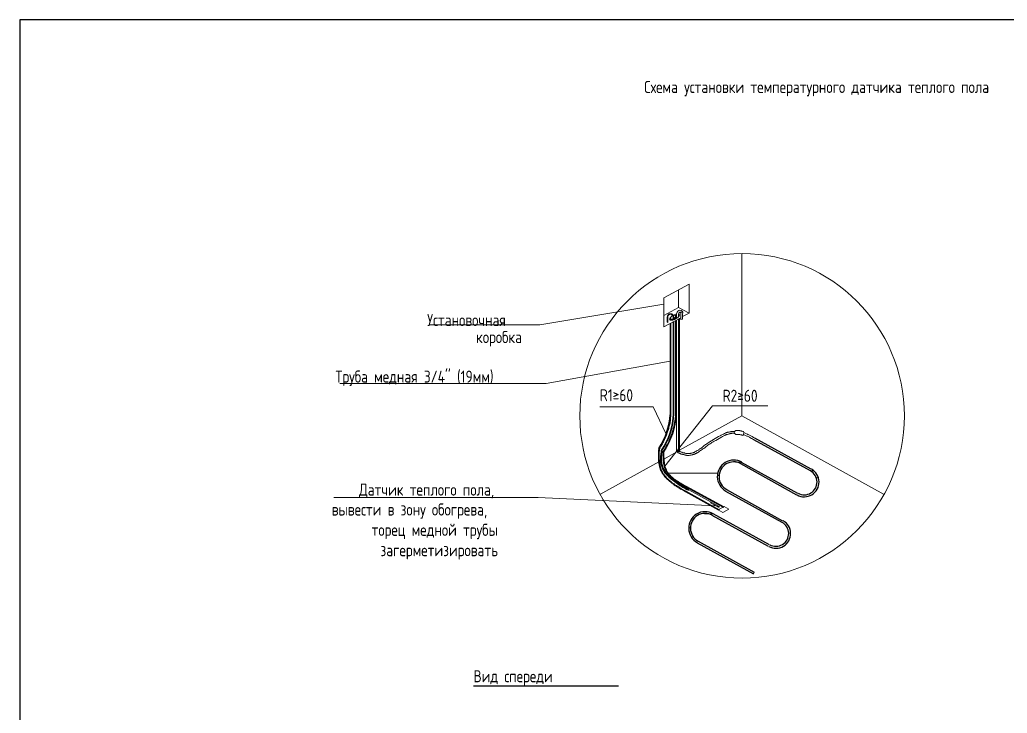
# Model space of a CAD drawing. Header units: millimetres. Extents: x -559267 to 14075, y 0 to 209897.
# Drawn here: x 420 to 624.3, y 143.5 to 287 of the extents above; entities that cross this region are included whole.
import ezdxf

# ---------------------------------------------------------------- set-up
doc = ezdxf.new("R2010")
doc.units = ezdxf.units.MM
doc.linetypes.add('JIS_02_0.7', pattern=[1.35, 0.75, -0.6])
doc.layers.add('01_Lutron', color=1, linetype='JIS_02_0.7', lineweight=13)
doc.layers.add('PDF _Геометрия', color=7, linetype='Continuous')
doc.layers.add('PDF _Текст', color=7, linetype='Continuous', true_color=0x535353)
doc.styles.add('Unecom', font='GOST2304A_0.ttf', dxfattribs={"height": 2.5})

# ---------------------------------------------------------------- blocks, each defined once
blk = doc.blocks.new('ТП')
at = {"layer": 'PDF _Геометрия', "lineweight": 18}
for points in [[(20.23, -37.15), (20.23, -70.7), (7.19, -77.87)], [(7.61, -50.37), (4.05, -52.27), (4.05, -46.28), (9.33, -43.44), (9.33, -49.42), (7.96, -50.13)], [(7.13, -48.24), (7.13, -44.62)], [(4.05, -47.55), (-21.61, -51.85), (-21.73, -51.85), (-44.38, -51.85)], [(9.33, -49.42), (7.13, -48.24), (4.05, -49.9)], [(5.41, -59.37), (-20.25, -63.95), (-20.43, -63.95), (-62.99, -63.95)], [(4.53, -74.45), (1.86, -68.81), (-0.16, -68.81), (-9.17, -68.81)], [(4.26, -81.05), (14.13, -68.57), (16.2, -68.57), (25.57, -68.57)], [(20.23, -70.7), (49.63, -86.94)], [(18.69, -73.9), (18.63, -74.26)], [(6.78, -78.11), (4.05, -79.65)], [(3.04, -80.19), (-9.17, -86.94)], [(14.83, -89.26), (-21.91, -87.54), (-22.03, -87.54), (-64.23, -87.54)]]:
    blk.add_lwpolyline(points, dxfattribs=at)
at = {"layer": 'PDF _Геометрия', "color": 1, "lineweight": 25}
for points in [[(6.48, -50.96), (6.48, -70.29), (6.48, -70.35), (6.48, -70.41), (6.48, -70.47), (6.48, -70.53), (6.48, -70.58), (6.48, -70.7), (6.48, -70.82), (6.48, -70.94), (6.42, -71.06), (6.42, -71.18), (6.42, -71.3), (6.42, -71.41), (6.42, -71.53), (6.36, -71.65), (6.36, -71.77), (6.36, -71.89), (6.3, -72.01), (6.3, -72.13), (6.3, -72.24), (6.24, -72.36), (6.19, -72.66), (6.13, -72.9), (6.07, -73.13), (6.01, -73.37), (5.95, -73.67), (5.89, -73.9), (5.77, -74.14), (5.71, -74.44), (5.59, -74.67), (5.53, -74.91), (5.41, -75.21), (5.3, -75.44), (5.18, -75.68), (5.12, -75.92), (5, -76.22), (4.88, -76.45), (4.7, -76.69), (4.58, -76.93), (4.47, -77.16), (4.35, -77.4), (4.23, -77.64), (4.05, -77.87), (3.93, -78.05), (3.93, -78.41), (3.93, -78.76), (3.93, -79.06), (3.93, -79.24), (3.93, -79.42), (3.93, -79.53), (3.93, -79.71), (3.93, -79.89), (3.99, -80.01), (3.99, -80.19), (3.99, -80.36), (3.99, -80.48), (4.05, -80.66), (4.05, -80.78), (4.11, -80.96), (4.11, -81.08), (4.17, -81.25), (4.23, -81.37), (4.29, -81.49), (4.35, -81.67), (4.41, -81.79), (4.47, -81.91), (4.53, -82.02), (4.58, -82.14), (4.64, -82.26), (4.76, -82.38), (4.82, -82.5), (4.94, -82.62), (5, -82.74), (5.12, -82.85), (5.24, -82.97), (5.3, -83.09), (5.41, -83.21), (5.53, -83.33), (5.65, -83.39), (5.77, -83.51), (5.89, -83.62), (6.01, -83.68), (6.13, -83.8), (6.24, -83.92), (6.36, -83.98), (6.54, -84.1), (6.66, -84.16), (6.78, -84.28), (6.96, -84.34), (7.07, -84.45), (7.19, -84.51), (7.37, -84.63), (7.49, -84.69), (7.67, -84.81), (7.79, -84.87), (8.08, -85.05), (8.44, -85.22), (8.73, -85.34), (9.33, -85.7), (16.38, -89.55)], [(5.41, -50.55), (5.41, -50.91)], [(6.54, -50.08), (6.54, -50.55)], [(5.47, -51.5), (5.47, -69.46), (5.47, -70.47), (5.47, -70.58), (5.47, -70.7), (5.47, -70.76), (5.47, -70.88), (5.41, -71), (5.41, -71.12), (5.41, -71.18), (5.41, -71.3), (5.41, -71.41), (5.36, -71.53), (5.36, -71.71), (5.3, -71.95), (5.3, -72.18), (5.24, -72.36), (5.18, -72.6), (5.12, -72.84), (5.06, -73.07), (5, -73.31), (4.94, -73.55), (4.88, -73.73), (4.76, -73.96), (4.7, -74.2), (4.64, -74.44), (4.53, -74.67), (4.47, -74.91), (4.35, -75.15), (4.23, -75.39), (4.17, -75.56), (4.05, -75.8), (3.93, -76.04), (3.81, -76.27), (3.7, -76.45), (3.58, -76.69), (3.46, -76.87), (3.34, -77.1), (3.22, -77.28), (3.1, -77.52), (3.1, -77.87), (3.04, -78.23), (3.04, -78.59), (3.04, -78.76), (3.04, -78.94), (3.04, -79.12), (3.04, -79.3), (3.04, -79.48), (3.04, -79.65), (3.1, -79.83), (3.1, -80.01), (3.1, -80.19), (3.1, -80.36), (3.16, -80.54), (3.16, -80.72), (3.22, -80.84), (3.22, -81.02), (3.28, -81.19), (3.34, -81.37), (3.34, -81.43), (3.34, -81.49), (3.4, -81.61), (3.4, -81.67), (3.46, -81.73), (3.46, -81.79), (3.52, -81.91), (3.52, -81.96), (3.58, -82.02), (3.64, -82.08), (3.64, -82.14), (3.7, -82.26), (3.75, -82.38), (3.87, -82.5), (3.93, -82.68), (4.05, -82.79), (4.11, -82.91), (4.23, -83.03), (4.35, -83.15), (4.47, -83.33), (4.58, -83.45), (4.7, -83.57), (4.82, -83.68), (4.94, -83.8), (5.06, -83.92), (5.18, -83.98), (5.3, -84.1), (5.47, -84.22), (5.59, -84.34), (5.71, -84.45), (5.89, -84.57), (6.01, -84.69), (6.19, -84.75), (6.3, -84.87), (6.48, -84.99), (6.66, -85.11), (6.78, -85.17), (6.96, -85.28), (7.25, -85.46), (7.61, -85.7), (7.9, -85.88), (8.62, -86.23), (15.49, -90.09)], [(5.41, -51.56), (5.41, -69.46), (5.41, -70.47)], [(3.04, -77.46), (2.98, -77.82), (2.98, -78.17), (2.98, -78.59), (2.98, -78.76), (2.98, -78.94), (2.98, -79.12), (2.98, -79.3), (2.98, -79.48), (2.98, -79.65), (2.98, -79.83), (2.98, -80.01), (3.04, -80.19), (3.04, -80.36), (3.04, -80.54), (3.1, -80.66), (3.1, -80.84), (3.16, -81.02), (3.16, -81.19), (3.22, -81.37), (3.22, -81.43), (3.28, -81.49), (3.28, -81.55), (3.34, -81.67), (3.34, -81.73), (3.4, -81.79), (3.4, -81.91), (3.46, -81.96), (3.46, -82.02), (3.52, -82.08), (3.58, -82.2), (3.58, -82.26), (3.7, -82.38), (3.75, -82.56), (3.87, -82.68), (3.93, -82.79), (4.05, -82.91), (4.17, -83.09), (4.23, -83.21), (4.35, -83.33), (4.47, -83.45), (4.58, -83.57), (4.7, -83.68), (4.82, -83.8), (5, -83.92), (5.12, -84.04), (5.24, -84.16), (5.36, -84.28), (5.53, -84.4), (5.65, -84.51), (5.83, -84.57), (5.95, -84.69), (6.13, -84.81), (6.24, -84.93), (6.42, -85.05), (6.6, -85.11), (6.72, -85.22), (6.9, -85.34), (7.07, -85.46), (7.19, -85.52), (7.55, -85.76), (7.9, -85.94), (8.56, -86.35), (15.37, -90.09)], [(3.52, -77.82), (3.52, -78.17), (3.46, -78.47), (3.46, -78.65), (3.46, -78.82), (3.4, -78.94), (3.4, -79.12), (3.4, -79.3), (3.4, -79.48), (3.4, -79.59), (3.4, -79.77), (3.4, -79.95), (3.4, -80.13), (3.4, -80.19), (3.4, -80.31), (3.46, -80.36), (3.46, -80.42), (3.46, -80.54), (3.46, -80.6), (3.52, -80.66), (3.52, -80.78), (3.52, -80.84), (3.58, -80.96), (3.58, -81.02), (3.64, -81.08), (3.64, -81.25), (3.7, -81.37), (3.75, -81.55), (3.87, -81.73), (3.87, -81.79), (3.93, -81.85), (3.99, -81.91), (3.99, -82.02), (4.05, -82.08), (4.11, -82.14), (4.11, -82.2), (4.17, -82.26), (4.23, -82.38), (4.29, -82.44), (4.29, -82.5), (4.35, -82.56), (4.41, -82.62), (4.47, -82.68), (4.53, -82.74), (4.58, -82.79), (4.7, -82.91), (4.82, -83.03), (4.94, -83.15), (5.06, -83.27), (5.18, -83.39), (5.3, -83.51), (5.41, -83.57), (5.59, -83.68), (5.83, -83.92), (6.07, -84.1), (6.36, -84.28), (6.6, -84.45), (6.9, -84.69), (7.19, -84.87), (7.43, -85.05), (7.73, -85.22), (8.02, -85.4), (8.26, -85.58), (8.56, -85.7), (8.85, -85.88)], [(3.64, -77.87), (3.64, -78.23), (3.58, -78.53), (3.58, -78.88), (3.58, -79), (3.52, -79.18), (3.52, -79.36), (3.52, -79.48), (3.52, -79.65), (3.52, -79.83), (3.52, -80.01), (3.58, -80.13), (3.58, -80.31), (3.58, -80.42), (3.58, -80.48), (3.58, -80.54), (3.64, -80.66), (3.64, -80.72), (3.64, -80.78), (3.7, -80.9), (3.7, -80.96), (3.7, -81.02), (3.75, -81.08), (3.75, -81.19), (3.81, -81.25), (3.81, -81.31), (3.87, -81.43), (3.93, -81.49), (3.93, -81.55), (3.99, -81.67), (4.11, -81.85), (4.17, -81.96), (4.29, -82.08), (4.35, -82.26), (4.47, -82.38), (4.58, -82.5), (4.64, -82.62), (4.76, -82.74), (4.88, -82.85), (5, -82.97), (5.12, -83.09), (5.24, -83.21), (5.36, -83.33), (5.47, -83.45), (5.59, -83.57), (5.71, -83.68), (5.83, -83.74), (5.95, -83.86), (6.07, -83.98), (6.19, -84.04), (6.36, -84.16), (6.48, -84.22), (6.72, -84.45), (7.01, -84.63), (7.31, -84.81), (7.55, -84.99), (7.84, -85.11), (8.08, -85.28), (8.38, -85.46), (8.97, -85.82)]]:
    blk.add_lwpolyline(points, dxfattribs=at)
blk.add_lwpolyline([(6.54, -50.91), (6.54, -70.29, -0.146306), (3.99, -78.11), (3.99, -78.47), (3.99, -78.76), (3.99, -79.12), (3.99, -79.24), (4.05, -79.42), (4.05, -79.59), (4.05, -79.71), (4.05, -79.89), (4.05, -80.07), (4.11, -80.19), (4.11, -80.36), (4.11, -80.48), (4.17, -80.66), (4.17, -80.78), (4.23, -80.96), (4.23, -81.08), (4.29, -81.25), (4.35, -81.37), (4.41, -81.49), (4.47, -81.61), (4.53, -81.79), (4.58, -81.91), (4.64, -82.02), (4.7, -82.14), (4.76, -82.26), (4.88, -82.38), (4.94, -82.5), (5.06, -82.62), (5.12, -82.74), (5.24, -82.85), (5.36, -82.97), (5.41, -83.03), (5.53, -83.15), (5.65, -83.27), (5.77, -83.39), (5.89, -83.45), (6.01, -83.57), (6.13, -83.68), (6.24, -83.74), (6.36, -83.86), (6.48, -83.92), (6.6, -84.04), (6.78, -84.1), (6.9, -84.22), (7.01, -84.28), (7.19, -84.4), (7.31, -84.45), (7.43, -84.57), (7.61, -84.63), (7.73, -84.75), (7.9, -84.81), (8.2, -84.99), (8.5, -85.17), (8.79, -85.28), (9.39, -85.64), (16.5, -89.49)], format="xyb", dxfattribs=at)
at = {"layer": 'PDF _Геометрия', "color": 1, "lineweight": 18}
for points in [[(4.88, -50.25), (4.88, -51.38), (4.76, -51.32), (4.76, -50.25)], [(6.01, -50.25), (6.01, -50.67)], [(6.13, -50.25), (6.13, -50.61)], [(6.72, -49.48), (6.72, -50.49)], [(6.72, -50.85), (6.72, -77.87)], [(7.13, -49.48), (7.13, -50.13)], [(7.13, -50.61), (7.13, -77.64)], [(7.31, -50.49), (7.31, -77.82)], [(7.61, -49.48), (7.61, -50.73), (7.96, -50.67), (7.96, -49.48)], [(6.01, -51.2), (6.01, -70.29)], [(6.13, -51.14), (6.13, -70.29)], [(6.96, -78.29), (7.01, -78.29), (7.07, -78.29), (7.07, -78.35), (7.13, -78.35), (7.19, -78.35), (7.25, -78.41), (7.31, -78.41), (7.37, -78.47), (7.43, -78.47), (7.49, -78.53), (7.61, -78.53), (7.67, -78.59), (7.9, -78.65), (7.96, -78.65), (8.08, -78.7), (8.2, -78.7), (8.32, -78.76), (8.38, -78.76), (8.5, -78.82), (8.62, -78.82), (8.73, -78.82), (8.79, -78.88), (8.91, -78.88), (9.03, -78.88), (9.15, -78.88), (9.27, -78.88), (9.33, -78.88), (9.45, -78.82), (9.56, -78.82), (9.68, -78.82), (9.74, -78.82), (9.86, -78.76), (9.98, -78.76), (10.04, -78.7), (10.16, -78.7), (10.28, -78.65), (10.33, -78.59), (10.45, -78.59), (10.57, -78.53), (10.63, -78.47), (10.75, -78.47), (10.81, -78.41), (10.93, -78.35), (11.05, -78.29), (11.1, -78.23), (11.22, -78.17), (11.28, -78.11), (11.46, -77.99), (11.64, -77.87), (11.82, -77.76), (11.99, -77.64), (12.17, -77.52), (12.35, -77.4), (12.53, -77.28), (12.71, -77.16), (12.82, -76.99), (13, -76.87), (13.18, -76.75), (13.36, -76.63), (13.48, -76.51), (13.65, -76.45), (13.83, -76.33), (14.01, -76.22), (14.13, -76.1), (14.31, -76.04), (14.48, -75.92), (14.84, -75.74), (15.14, -75.56), (15.49, -75.33), (15.85, -75.15), (16.02, -75.09), (16.2, -74.97), (16.32, -74.91), (16.5, -74.79), (16.68, -74.73), (16.85, -74.61), (16.97, -74.61), (17.03, -74.56), (17.09, -74.56), (17.21, -74.5), (17.27, -74.5), (17.39, -74.44), (17.45, -74.44), (17.57, -74.38), (17.62, -74.38), (17.74, -74.38), (17.8, -74.32), (17.92, -74.32), (17.98, -74.32), (18.1, -74.32), (18.16, -74.26), (18.28, -74.26), (18.34, -74.26), (18.45, -74.26), (18.51, -74.26), (18.63, -74.26), (18.87, -74.44), (18.99, -74.5), (19.05, -74.5), (19.17, -74.5), (19.28, -74.5), (19.34, -74.5), (19.46, -74.5), (19.52, -74.5), (19.64, -74.56), (19.76, -74.56), (19.82, -74.56), (19.94, -74.61), (20, -74.61), (20.11, -74.61), (20.23, -74.67), (20.29, -74.67), (20.41, -74.73), (20.53, -74.56), (20.59, -74.14), (20.53, -74.56), (20.71, -74.61), (20.83, -74.67), (20.94, -74.73), (21.12, -74.79), (21.24, -74.85), (21.36, -74.91), (21.54, -74.97), (21.66, -75.03), (21.77, -75.09), (21.89, -75.15), (22.19, -75.33), (22.43, -75.44), (22.72, -75.62)], [(7.37, -78.05), (7.55, -78.11), (7.79, -78.17), (7.96, -78.29), (8.02, -78.29), (8.14, -78.35), (8.26, -78.35), (8.32, -78.35), (8.44, -78.41), (8.5, -78.41), (8.62, -78.47), (8.67, -78.47), (8.79, -78.47), (8.91, -78.47), (8.97, -78.47), (9.09, -78.47), (9.15, -78.47), (9.27, -78.47), (9.33, -78.47), (9.45, -78.47), (9.5, -78.47), (9.62, -78.47), (9.68, -78.41), (9.8, -78.41), (9.86, -78.41), (9.98, -78.35), (10.04, -78.35), (10.16, -78.29), (10.22, -78.23), (10.33, -78.23), (10.39, -78.17), (10.51, -78.11), (10.57, -78.11), (10.69, -78.05), (10.75, -77.99), (10.87, -77.93), (10.93, -77.87), (11.05, -77.87), (11.22, -77.76), (11.34, -77.64), (11.52, -77.52), (11.7, -77.4), (11.88, -77.28), (12.05, -77.16), (12.35, -76.87), (12.71, -76.63), (12.88, -76.51), (13.06, -76.39), (13.24, -76.27), (13.36, -76.16), (13.54, -76.04), (13.71, -75.98), (13.89, -75.86), (14.07, -75.74), (14.19, -75.62), (14.36, -75.56), (14.72, -75.33), (15.02, -75.15), (15.37, -74.97), (15.73, -74.79), (15.91, -74.67), (16.08, -74.61), (16.26, -74.5), (16.44, -74.44), (16.62, -74.32), (16.8, -74.26), (16.85, -74.2), (16.97, -74.2), (17.03, -74.14), (17.15, -74.14), (17.27, -74.08), (17.33, -74.08), (17.45, -74.02), (17.51, -74.02), (17.62, -74.02), (17.74, -73.96), (17.8, -73.96), (17.92, -73.96), (17.98, -73.9), (18.1, -73.9), (18.22, -73.9), (18.28, -73.9), (18.4, -73.9), (18.51, -73.9), (18.57, -73.9), (18.69, -73.9), (18.99, -73.67), (19.05, -73.67), (19.17, -73.67), (19.28, -73.67), (19.34, -73.73), (19.46, -73.73), (19.58, -73.73), (19.64, -73.73), (19.76, -73.73), (19.82, -73.79), (19.94, -73.79), (20.06, -73.79), (20.11, -73.84), (20.23, -73.84), (20.29, -73.84), (20.41, -73.9), (20.53, -73.9), (20.59, -74.14), (20.77, -74.2), (20.89, -74.26), (21.06, -74.32), (21.18, -74.38), (21.36, -74.44), (21.48, -74.5), (21.66, -74.61), (21.77, -74.67), (21.95, -74.73), (22.07, -74.79), (22.37, -74.97), (22.6, -75.15), (22.9, -75.27)], [(9.21, -86), (13.89, -88.54), (15.49, -89.43)], [(13.89, -88.54), (13.71, -88.66), (15.37, -89.55)], [(22.6, -103.36), (22.78, -103.01)]]:
    blk.add_lwpolyline(points, dxfattribs=at)
at = {"layer": 'PDF _Геометрия', "color": 8, "lineweight": 0, "true_color": 0x7f7f7f}
for points in [[(5, -49.9), (4.88, -49.9), (5, -49.9)], [(5.12, -49.78), (4.94, -49.78), (5.12, -49.78)], [(5.89, -49.72), (5.59, -49.72), (5.89, -49.72)], [(6.07, -50.61), (6.01, -50.61), (6.07, -50.61)], [(7.9, -49.25), (7.37, -49.25), (7.9, -49.25)], [(6.13, -70.29), (6.01, -70.29), (6.13, -70.29)], [(6.13, -70.82), (6.01, -70.82), (6.13, -70.82)], [(5.77, -72.9), (5.65, -72.9), (5.77, -72.9)], [(3.58, -78.88), (3.4, -78.88), (3.58, -78.88)], [(7.19, -77.87), (6.72, -77.87), (7.19, -77.87)], [(7.25, -77.99), (6.72, -77.99), (7.25, -77.99)], [(7.37, -78.05), (6.78, -78.05), (7.37, -78.05)], [(3.58, -80.19), (3.4, -80.19), (3.58, -80.19)], [(3.81, -81.31), (3.7, -81.31), (3.81, -81.31)], [(8.97, -85.82), (8.91, -85.82), (8.97, -85.82)], [(8.97, -85.82), (8.91, -85.82), (8.97, -85.82)], [(9.03, -85.88), (8.85, -85.88), (9.03, -85.88)], [(9.09, -85.88), (8.85, -85.88), (9.09, -85.88)], [(9.09, -85.88), (8.85, -85.88), (9.09, -85.88)], [(9.03, -85.88), (8.91, -85.88), (9.03, -85.88)], [(9.03, -85.88), (8.91, -85.88), (9.03, -85.88)], [(9.09, -85.94), (8.91, -85.94), (9.09, -85.94)], [(9.09, -85.94), (8.91, -85.94), (9.09, -85.94)], [(9.15, -86), (8.97, -86), (9.15, -86)], [(9.21, -86), (8.97, -86), (9.21, -86)], [(9.21, -86), (8.97, -86), (9.21, -86)], [(9.21, -86), (8.97, -86), (9.21, -86)], [(9.27, -86.05), (9.03, -86.05), (9.27, -86.05)]]:
    blk.add_lwpolyline(points, dxfattribs=at)
at = {"layer": 'PDF _Геометрия', "lineweight": 30}
for points in [[(34.58, -81.73), (22.9, -75.27)], [(34.4, -82.02), (22.72, -75.62)], [(31.61, -87.06), (20, -80.6)], [(31.79, -86.71), (20.17, -80.31)], [(16.85, -86.29), (28.47, -92.69)], [(17.03, -85.94), (28.65, -92.4)], [(25.75, -97.73), (14.07, -91.27)], [(25.92, -97.38), (14.25, -90.92)], [(10.99, -96.96), (22.6, -103.36)], [(11.16, -96.61), (22.78, -103.01)], [(-35.32, -126.51), (-5.33, -126.51)]]:
    blk.add_lwpolyline(points, dxfattribs=at)
at = {"layer": 'PDF _Геометрия', "color": 1, "lineweight": 0}
for points in [[(20.11, -80.25), (18.93, -80.25), (20.11, -80.25)], [(15.43, -83.03), (15.08, -83.03), (15.43, -83.03)], [(35.05, -82.02), (34.4, -82.02), (35.05, -82.02)], [(36, -83.51), (35.64, -83.51), (36, -83.51)], [(15.49, -89.43), (15.08, -89.43), (15.49, -89.43)], [(15.49, -89.43), (15.08, -89.43), (15.49, -89.43)], [(15.49, -89.43), (15.14, -89.43), (15.49, -89.43)], [(15.49, -89.49), (15.19, -89.49), (15.49, -89.49)], [(15.49, -89.49), (15.19, -89.49), (15.49, -89.49)], [(15.49, -89.49), (15.25, -89.49), (15.49, -89.49)], [(15.49, -89.55), (15.31, -89.55), (15.49, -89.55)], [(15.49, -89.55), (15.31, -89.55), (15.49, -89.55)], [(15.49, -89.55), (15.37, -89.55), (15.49, -89.55)], [(14.19, -90.92), (12.47, -90.92), (14.19, -90.92)], [(9.56, -93.82), (9.21, -93.82), (9.56, -93.82)]]:
    blk.add_lwpolyline(points, dxfattribs=at)
at = {"layer": 'PDF _Геометрия', "color": 254, "lineweight": 0, "true_color": 0xc6cddc}
blk.add_lwpolyline([(15.14, -82.5), (4.94, -82.5), (15.14, -82.5)], dxfattribs=at)
at = {"layer": 'PDF _Геометрия', "color": 8, "lineweight": 0, "true_color": 0x7f7f7f}
blk.add_lwpolyline([(9.15, -85.94), (8.97, -85.94), (9.15, -85.94)], close=True, dxfattribs=at)
at = {"layer": 'PDF _Геометрия', "color": 1, "lineweight": 18}
blk.add_lwpolyline([(15.31, -90.14), (16.56, -89.43), (17.51, -89.97), (16.26, -90.68)], close=True, dxfattribs=at)
at = {"layer": 'PDF _Геометрия', "lineweight": 18}
blk.add_circle((20.26, -70.67), 33.58, dxfattribs=at)
at = {"layer": 'PDF _Геометрия', "color": 1, "lineweight": 18}
for centre, radius, start, end in [((7.4, -49.45), 0.622, 0.0007, 179.9993), ((5.44, -50.22), 0.682, 0.0005, 179.9995), ((5.44, -50.22), 0.563, 0.0005, 179.9995), ((7.4, -49.45), 0.207, 359.999, 180.001), ((-7.89, -69.87), 13.9, 325.1466, 358.5215), ((-7.75, -69.94), 13.88, 325.1282, 358.8032), ((7.58, -77.61), 0.445, 179.9967, 248.2625), ((7.16, -77.85), 0.445, 180.0015, 244.2249), ((15.46, -89.46), 0.0889, 245.0365, 64.377)]:
    blk.add_arc(centre, radius, start, end, dxfattribs=at)
at = {"layer": 'PDF _Геометрия', "lineweight": 30}
for centre, radius, start, end in [((18.54, -83.24), 3.41, 60.9844, 241.2321), ((18.54, -83.24), 3.05, 60.9801, 241.2433), ((33.13, -84.37), 3.05, 240.9801, 61.2433), ((33.13, -84.37), 2.64, 240.9796, 61.2491), ((12.62, -93.91), 3.41, 60.9844, 241.232), ((12.62, -93.91), 3.05, 60.9801, 241.2432), ((27.26, -95.03), 3.05, 240.9801, 61.2433), ((27.26, -95.03), 2.64, 240.98, 61.2433)]:
    blk.add_arc(centre, radius, start, end, dxfattribs=at)
at = {"layer": 'PDF _Геометрия', "color": 1, "lineweight": 18}
for points in [[(5.93, -49.91), (5.51, -50.17), (5.23, -50.48), (5.24, -50.7)], [(5.24, -50.7), (5.25, -50.91), (5.53, -50.96), (5.96, -50.84)], [(5.96, -50.84), (6.38, -50.71), (6.84, -50.44), (7.11, -50.15)], [(6.75, -49.57), (6.53, -49.61), (6.28, -49.71), (6.04, -49.85)], [(7.11, -50.15), (7.37, -49.86), (7.38, -49.62), (7.12, -49.56)]]:
    blk.add_open_spline(points, degree=3, dxfattribs=at)
at = {"layer": 'PDF _Геометрия', "color": 1, "lineweight": 25}
for points in [[(5.95, -49.94), (5.64, -50.06), (5.41, -50.31), (5.41, -50.49)], [(5.41, -50.49), (5.41, -50.68), (5.65, -50.75), (5.95, -50.65)], [(5.95, -50.65), (6.25, -50.55), (6.51, -50.31), (6.54, -50.11)], [(6.54, -50.11), (6.57, -49.91), (6.36, -49.82), (6.06, -49.9)], [(3.05, -77.41), (4.43, -75.26), (5.34, -72.58), (5.4, -70.45)]]:
    blk.add_open_spline(points, degree=3, dxfattribs=at)
at = {"layer": 'PDF _Текст', "color": 7, "char_height": 2.5, "attachment_point": 7, "style": 'Unecom'}
for s, insert in [('Схема установки температурного датчика теплого пола', (0, -4.55)), ('Установочная', (-44.91, -52.09)), ('коробка', (-34.77, -56.3)), ("Труба медная 3/4'' (19мм)", (-63.88, -64.48)), ('R1≥60', (-9.19, -67.65)), ('R2≥60', (16.22, -67.76)), ('Датчик теплого пола,', (-59.02, -87.77)), ('вывести в зону обогрева,', (-64.65, -91.98)), ('торец медной трубы', (-56.41, -96.19)), ('загерметизировать', (-54.57, -100.4)), ('Вид спереди', (-35.32, -126.48))]:
    blk.add_mtext(s, dxfattribs=dict(at, insert=insert))

msp = doc.modelspace()

# ---------------------------------------------------------------- linework, layer by layer
at = {"layer": 'Defpoints', "color": 6}
msp.add_lwpolyline([(420, 287), (420, 0), (815, 0), (815, 287), (420, 287)], dxfattribs=at)

# ---------------------------------------------------------------- block references
at = {"layer": '01_Lutron', "color": 5}
msp.add_blockref('ТП', (549.21, 275.71), dxfattribs=at)

doc.saveas('drawing.dxf')
